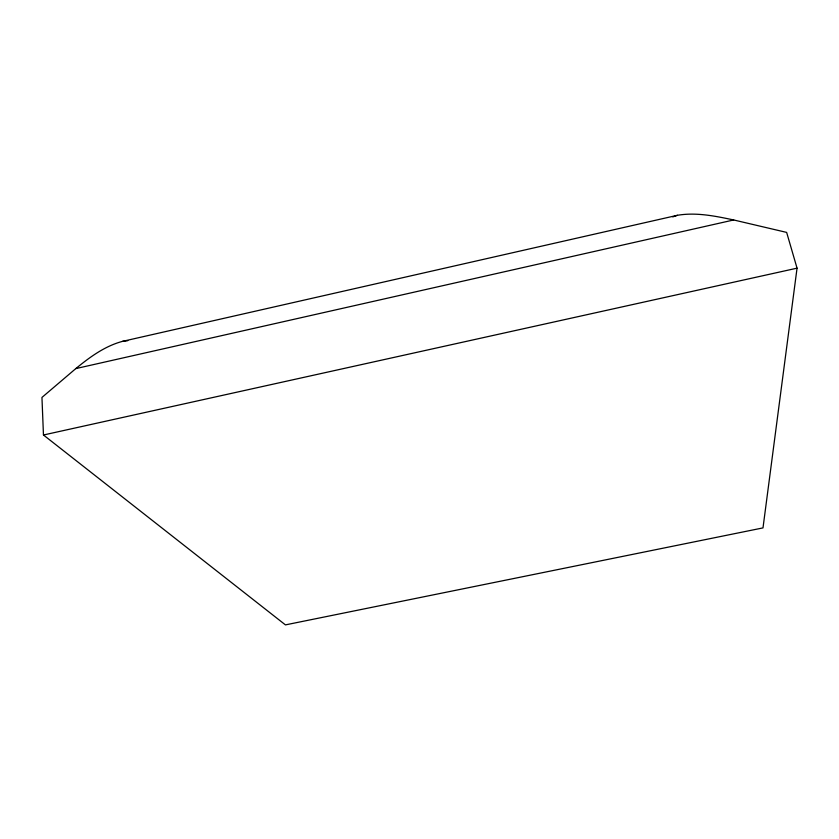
<?xml version="1.0" encoding="UTF-8"?>
<svg xmlns="http://www.w3.org/2000/svg" width="839" height="839" viewBox="0 0 839 839"><rect width="100%" height="100%" fill="white"/><g stroke="black" fill="none" stroke-linecap="round" stroke-linejoin="round"><path stroke-width="1.26" d="M797.05 268.165L762.997 527.899L285.438 624.887L43.46 435.001L41.95 397.434L75.814 368.594C89.679 357.204 104.749 346.15 122.316 341.41L677.451 215.287C696.213 212.11 715.342 216.074 733.695 219.965L786.646 232.403L797.05 268.165L43.46 435.001M672.752 216.902L677.451 215.287M75.814 368.594L733.695 219.965M122.316 341.41L127.822 340.676"/></g></svg>
